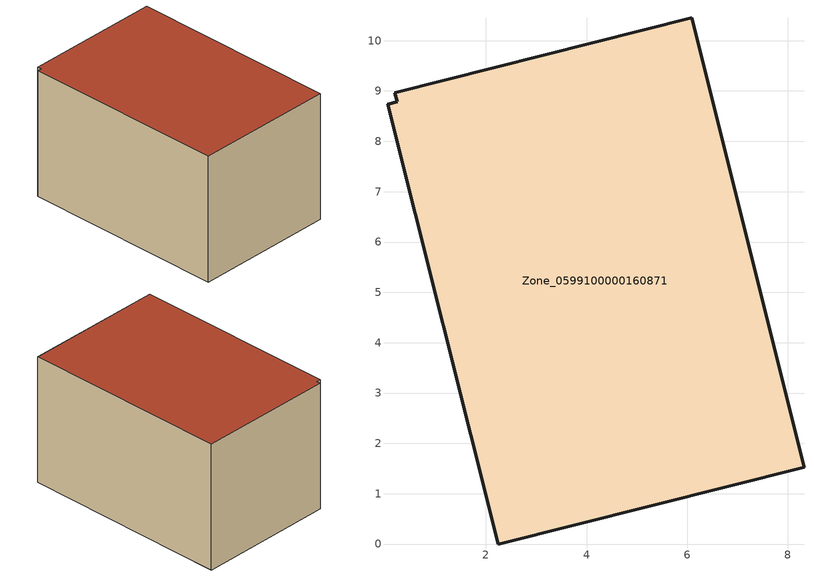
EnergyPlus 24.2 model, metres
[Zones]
Zone_0599100000160871
 floor ground (C_G): 0.19,8.97 6.09,10.45 8.32,1.53 2.25,0 0.05,8.73 0.24,8.79 z0
 wall outside (C_F): 8.32,1.53 6.09,10.45 0.19,8.97 0.24,8.79 0.05,8.73 2.25,0 8.32,1.53 z0:5.68
 roof outside (C_R): 6.09,10.45 0.19,8.97 0.24,8.79 0.05,8.73 2.25,0 8.32,1.53 z5.68
[BUILDING]
Pand.0599100000160871: North Axis=0; Terrain=City; Loads Convergence Tolerance Value=0.04; Temperature Convergence Tolerance Value=0.4; Solar Distribution=FullExterior; Maximum Number of Warmup Days=25; Minimum Number of Warmup Days=1
[Site:Location]
Rotterdam.The.Hague.AP_ZH_NLD Design_Conditions: Latitude=51.96; Longitude=4.45; Time Zone=1; Elevation=-4.5
[SITE:GROUNDTEMPERATURE:BUILDINGSURFACE]
18, 18, 18, 18, 18, 18, 18, 18, 18, 18, 18, 18
[MATERIAL] Thermal Absorptance=0.9; Solar Absorptance=0.7; Visible Absorptance=0.7
Name | Roughness | Thickness | Conductivity | Density | Specific Heat
G.TI.1946-1964 | MediumSmooth | 0.15 | 1 | 540 | 1210
F.TI.1946-1964 | Rough | 0.3 | 0.857143 | 1920 | 840
R.TI.1946-1964 | MediumRough | 0.2 | 0.277778 | 1500 | 1000
[CONSTRUCTION]
C_G: G.TI.1946-1964
C_F: F.TI.1946-1964
C_R: R.TI.1946-1964
[ZONE]
Zone_0599100000160871: Type=1; Multiplier=1; Ceiling Height=Autocalculate; Volume=Autocalculate; Floor Area=autocalculate; Part of Total Floor Area=Yes
[ZONEINFILTRATION:DESIGNFLOWRATE]
Infil_Zone_0599100000160871: Zone or ZoneList or Space or SpaceList=Zone_0599100000160871; Schedule=AlwaysOn; Design Flow Rate Calculation Method=Flow/Area; Flow Rate per Floor Area=0.003; Constant Term Coefficient=1; Temperature Term Coefficient=0; Velocity Term Coefficient=0; Velocity Squared Term Coefficient=0
[HVACTEMPLATE:ZONE:IDEALLOADSAIRSYSTEM]
Zone_0599100000160871: Maximum Heating Supply Air Temperature=50; Minimum Cooling Supply Air Temperature=13; Maximum Heating Supply Air Humidity Ratio=0.0156; Minimum Cooling Supply Air Humidity Ratio=0.0077; Heating Limit=NoLimit; Cooling Limit=NoLimit; Dehumidification Control Type=ConstantSensibleHeatRatio; Cooling Sensible Heat Ratio=0.7; Dehumidification Setpoint=60; Humidification Control Type=None; Humidification Setpoint=30; Outdoor Air Method=None; Outdoor Air Flow Rate per Person=0.00944; Outdoor Air Flow Rate per Zone Floor Area=0; Outdoor Air Flow Rate per Zone=0; Demand Controlled Ventilation Type=None; Outdoor Air Economizer Type=NoEconomizer; Heat Recovery Type=None; Sensible Heat Recovery Effectiveness=0.7; Latent Heat Recovery Effectiveness=0.65
[ZONECONTROL:THERMOSTAT]
ThermostatControl_Zone_0599100000160871: Zone or ZoneList=Zone_0599100000160871; Control Type Schedule=DualSetpointControlType; Control 1=Thermostat_Zone_0599100000160871; Temperature Difference Between Cutout And Setpoint=0
[THERMOSTATSETPOINT:DUALSETPOINT]
Thermostat_Zone_0599100000160871: Heating Setpoint Temperature Schedule=HeatingSetpoint_Zone_0599100000160871; Cooling Setpoint Temperature Schedule=CoolingSetpoint_Zone_0599100000160871
[SCHEDULE:COMPACT]
HeatingSetpoint_Zone_0599100000160871: Through: 12/31, For: AllDays, Until: 24:00, 21
CoolingSetpoint_Zone_0599100000160871: Through: 12/31, For: AllDays, Until: 24:00, 24
DualSetpointControlType: Through: 12/31, For: AllDays, Until: 24:00, 4
AlwaysOn: Through: 12/31, For: AllDays, Until: 24:00, 1
